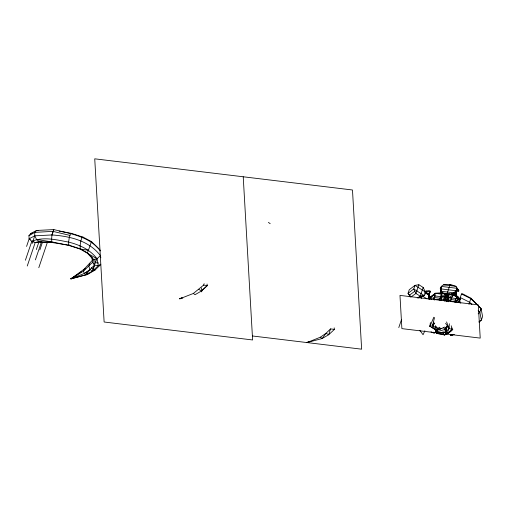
<?xml version="1.0" encoding="UTF-8"?>
<svg xmlns="http://www.w3.org/2000/svg" width="508" height="508" viewBox="0 0 508 508"><rect width="100%" height="100%" fill="white"/><g stroke="black" fill="none" stroke-linecap="round" stroke-linejoin="round"><path stroke-width="0.76" d="M427.228 293.478L429.393 293.141L429.012 298.761L429.07 294.615L430.409 291.274L429.114 290.614L424.396 291.389M440.969 291.586L441.014 289.617L440.607 293.376L440.696 292.887M455.085 291.789L455.187 295.599L455.574 295.192L455.644 292.57L457.105 288.322L456.051 286.353L450.177 284.404L443.503 284.836L441.249 286.404C440.334 288.658 439.998 292.341 442.824 293.408L442.601 292.608L441.871 292.849M440.741 291.579L440.569 288.855L456.14 290.735L455.695 296.075M429.012 298.761L429.07 294.615L430.409 291.274L426.396 291.903M446.583 296.761L446.659 294.805L450.177 284.404L451.193 285.464M440.855 290.062L440.633 293.186M92.805 259.855L84.182 269.119L70.898 278.86L86.043 274.803L92.519 271.062L94.444 265.189L93.555 259.613L87.376 253.187L87.401 252.705M441.941 328.409L435.693 330.321L435.375 331.045L435.807 332.327L436.747 333.413L444.411 334.969L446.837 333.858L449.104 328.441L449.377 323.755M460.832 303.136L459.53 302.451L460.273 297.574L461.493 293.961L462.477 293.745L470.948 298.202L468.967 304.273M436.747 333.413L445.383 334.537L446.272 326.777M456.622 289.528L455.962 295.427M442.836 331.889L444.411 334.969L446.837 333.858L452.006 329.501L452.139 327.933M434.34 294.551L435.223 293.199L441.75 292.83L441.376 300.584M456.394 291.662L456.857 289.49L458.749 291.014L458.813 290.265L456.819 287.985L458.749 291.014L456.394 291.662L456.317 294.094L455.574 295.192M100.495 250.901C89.446 236.36 70.396 233.699 53.835 229.591C51.752 233.255 51.473 237.738 51.765 241.878L52.457 242.576L69.266 245.281L80.753 248.99L87.389 252.946M429.05 297.637L429.254 295.7M438.423 329.794L435.477 329.705L429.965 326.339L430.378 322.523M440.83 293.065L441.141 291.274L440.569 288.855M448.932 299.656L448.964 293.872L441.75 292.83L439.642 293.414M445.421 299.955L445.529 293.453L441.331 294.081L434.842 293.294M441.058 293.491L441.141 291.274L454.031 292.837L454.52 293.408L454.577 295.383M436.258 326.396L435.477 329.705L431.762 327.349M456.14 290.735L454.031 292.837L453.987 295.713M442.69 297.771L443.236 295.148M480.822 310.153L481.063 308.654L470.948 298.202M452.831 329.267L452.006 329.501L449.104 328.441L446.989 326.365L445.383 334.537M448.596 301.784L448.551 295.091M436.963 329.648L435.477 329.705L432.556 325.806L434.518 317.538M455.943 294.9L457.105 288.322L441.249 286.404M455.873 294.291L456.267 292.957M446.215 327.139L446.005 331.921L446.837 333.858L448.094 333.47L451.04 331.197M334.162 327.844L334.442 329.375L330.556 328.905L328.632 334.772L322.161 338.519L307.01 342.57L308.337 341.757M448.266 301.587L448.666 300.387L448.405 298.996M26.575 246.424L29.166 238.76L28.924 235.706L30.982 233.401L36.563 230.461L53.835 229.591L52.019 234.95L34.747 235.82L29.166 238.76L31.623 241.395L35.35 242.602L39.453 241.884M30.524 234.74L30.982 233.401L32.41 233.134M25.4 260.236L31.953 240.875M32.156 243.484L34.747 235.82L34.747 232.378L36.563 230.461L38.03 230.632M27.254 266.021L35.223 242.468M36.328 249.587L38.925 241.922M35.389 259.861L41.434 241.992M39.853 249.936L42.45 242.272L52.457 242.576M38.792 267.71L47.511 241.948M83.02 237.134L71.545 233.382L59.169 231.134M91.491 241.592L83.039 237.096L82.048 237.312L80.829 240.925L80.086 245.802L80.258 249.104L97.06 258.769L98.323 265.659L92.519 271.062L89.96 269.532L88.868 266.319L89.884 263.315M87.205 271.386L86.043 274.803L84.271 273.475L83.502 271.12L84.182 269.119L85.331 268.796M94.691 264.636L92.519 271.062L95.047 270.015L100.787 264.535M99.993 250.101L91.504 241.554L87.376 253.187M398.78 327.596L401.58 319.341M409.2 296.818L409.708 295.319M418.878 284.74L415.925 293.453L410.826 297.072L408.038 293.338L409.257 289.731L414.973 285.369L418.878 284.74L423.177 287.464L425.348 291.941L425.374 294.208L426.149 292.792L424.917 292.1M423.177 287.464L420.224 296.177L417.195 298.012M425.99 293.103L426.707 290.995M428.441 296.266L429.336 294.265L428.022 294.469M428.511 299.066L429.622 295.783L426.434 292.392L425.132 291.795M459.53 302.451L459.962 301.18M478.244 305.886L481.063 308.654L479.844 312.268L478.174 313.842M441.75 292.83L439.388 299.796L433.788 299.117L433.559 297.447L439.928 298.215L440.068 300.698M443.166 300.418L445.529 293.453M444.887 300.628L447.25 293.668L447.332 295.11L447.237 293.688M446.608 300.838L448.964 293.872L452.723 294.164L457.568 296.399L458.083 298.742M456.514 290.366C456.8 292.475 454.381 293.618 452.717 294.164L450.367 301.13L455.968 301.809L457.81 299.269M429.425 325.939L429.965 326.339L432.556 325.806L433.883 322.116M181.737 297.656L179.749 298.806L193.364 293.459L203.606 285.115L204.146 283.68M429.393 299.244L430.225 297.097L435.051 293.453L435.051 296.558M429.939 299.149L430.517 297.701L434.581 294.5L435.051 293.453M96.761 259.067L94.444 265.189L89.96 269.532L84.271 273.475L70.898 278.86L76.772 274.86M429.965 326.339L433.813 317.233M429.901 299.142L430.517 297.701L430.225 297.097L434.581 294.5L434.391 298.571L430.517 297.701L431.438 299.39M424.872 330.714L423.075 334.74L419.843 330.333M445.395 296.621L446.913 294.278M435.693 330.321L436.582 330.581L437.521 331.667L437.96 332.95L445.554 332.251L444.817 329.451L445.878 327.368M446.989 326.365L444.817 329.451L437.521 331.667M455.809 302.539L457.27 300.317L450.901 299.549M439.972 329.578L432.556 325.806L434.296 323.45M89.96 269.532L86.043 274.803L87.776 274.326L95.047 270.015L91.319 267.786M432.454 324.256L432.556 325.806L434.753 323.094M446.576 321.92L449.104 328.441L445.554 332.251L443.205 331.972M90.932 256.559L91.935 257.664L92.558 262.306L83.502 271.12L70.898 278.86L87.776 274.326M441.331 287.617L440.245 288.779L441.35 287.979M330.556 328.905L326.072 333.242L320.389 337.191L307.01 342.57M479.082 322.282L481.381 320.091L482.6 316.478L481.063 308.654M91.935 257.664L93.555 259.613L97.06 258.769L100.4 255.619C89.065 240.64 69.78 236.226 52.019 234.95M334.442 329.375L328.632 334.772L326.072 333.242L322.161 338.519L320.389 337.191M458.508 302.235L459.651 301.225L456.673 297.18L457.746 296.202L460.318 299.682M441.395 287.807L440.245 288.779L441.115 288.125M457.943 302.603L459.651 301.225L459.873 302.774M414.839 291.217L409.429 295.205L410.769 296.818M451.606 334.575L450.342 335.502L454.127 334.493M432.556 325.806L433.737 324.949M454.838 302.603L455.968 301.809M446.837 333.858L452.692 329.825M78.08 273.971L81.343 271.748M451.644 334.62L450.342 335.502L454.012 334.518M100.73 264.179L98.323 265.659L94.444 265.189L92.558 262.306M478.974 321.57L481.381 320.091L479.844 312.268L478.155 310.604M451.669 334.689L450.342 335.502L453.263 334.416M436.582 330.581L444.798 327.05M418.992 297.834L422.123 296.437L420.421 297.485L421.754 298.317M28.924 235.706L34.747 232.378L52.876 231.369L69.952 235.407M418.243 298.063L422.18 295.866M73.692 277.374L70.898 278.86L74.555 277.495M452.438 334.391L450.342 335.502L452.45 334.658M420.497 297.377L424.129 295.548L425.348 291.941L414.973 285.369L413.753 288.976L408.038 293.338L410.274 296.697M444.411 334.969L448.094 333.47M450.171 294.392L454.031 292.837M97.06 258.769C90.107 249.549 79.534 244.805 68.599 242.094C56.617 239.871 43.332 236.385 31.623 241.395L33.941 241.637M35.985 242.399L37.255 241.986M181.242 298.38L179.749 298.806L182.829 298.075M71.545 233.382L70.561 233.604L69.342 237.211L68.599 242.094L68.77 245.389L80.258 249.104L88.557 250.26M69.755 245.167L68.77 245.389L51.765 241.878L36.57 239.471L34.747 235.82M80.258 249.104L80.753 248.99M452.717 294.164L451.358 294.437L451.828 293.726L455.765 296.101M35.35 242.602L38.208 242.056M448.666 300.387L450.183 300.228M448.786 297.548L452.152 297.212M436.95 330.924L435.375 331.045L437.725 331.324M444.805 294.246L446.659 294.805L449.618 294.615L446.011 294.176M444.71 294.157L446.659 294.805L449.536 294.71M36.57 239.471L39.51 241.935L51.765 241.878M448.856 300.374L451.104 300.406M40.335 242.062L42.45 242.272L39.51 241.935M443.503 284.836L456.051 286.353M434.575 295.891L440.474 296.608L440.626 299.326M451.447 297.942L456.609 298.564M446.557 297.415L447.611 297.542M98.412 263.011L95.307 262.636L94.748 259.156M203.606 285.115L207.308 285.56L207.029 284.029M436.353 332.804L401.885 328.632L399.974 295.396L478.307 304.87L480.219 338.106L446.538 334.029M252.387 335.966L361.639 349.18L352.482 189.992L94.736 158.82L104.121 322.009L252.616 339.966L243.224 176.778M435.807 332.327L443.198 333.292M424.98 292.176L426.434 292.392M457.568 296.399L452.304 295.415L448.964 293.872M443.903 299.612L441.63 299.098L441.338 294.049M441.922 295.808L443.192 296.228M442.9 296.418L444.976 297.224M431 331.851L434.461 333.4L433.546 332.162M29.166 238.76L30.385 239.306M461.493 293.961L470.916 298.685L477.12 304.781M198.812 289.35L201.505 290.963L207.308 285.56L201.505 290.963L195.028 294.704L193.364 293.459M422.662 296.126L427.038 298.92M425.748 293.122L429.622 295.783M268.421 222.371L270.192 223.698M85.344 272.504L86.525 273.387M427.304 293.186L428.479 294.138M460.045 299.923L456.673 297.18L455.016 301.073L459.651 301.225L459.772 302.762M439.147 327.184L440.214 328.085L436.035 327.863L435.369 325.603M441.141 291.274L443.573 293.497M471.951 304.508L469.697 302.292L460.273 297.574L460.356 299.123M87.922 253.517L92.748 258.636M456.4 287.96L458.749 291.014M443.611 327.768L444.817 329.451M445.599 323.298L449.104 328.441M446.659 294.805L448.139 297.605M433.788 299.117L434.308 300.114M451.237 325.768L452.006 329.501M100.4 255.619L100.819 257.753M416.624 290.055L416.789 290.906M450.494 296.024L450.831 298.755M428.765 297.644L428.942 298.882M428.936 295.44L429.089 296.837M452.31 295.383L452.393 296.742M447.688 297.65L447.91 301.511M446.837 294.881L447.123 299.853M445.967 297.434L446.215 301.733M445.116 294.672L445.516 300.609M444.252 297.231L444.468 301.092M201.536 287.89L201.771 291.89M52.876 231.369L52.927 232.27M440.906 287.63L440.976 288.957M424.129 295.548L420.224 296.177L415.925 293.453L413.753 288.976L424.129 295.548"/></g></svg>
